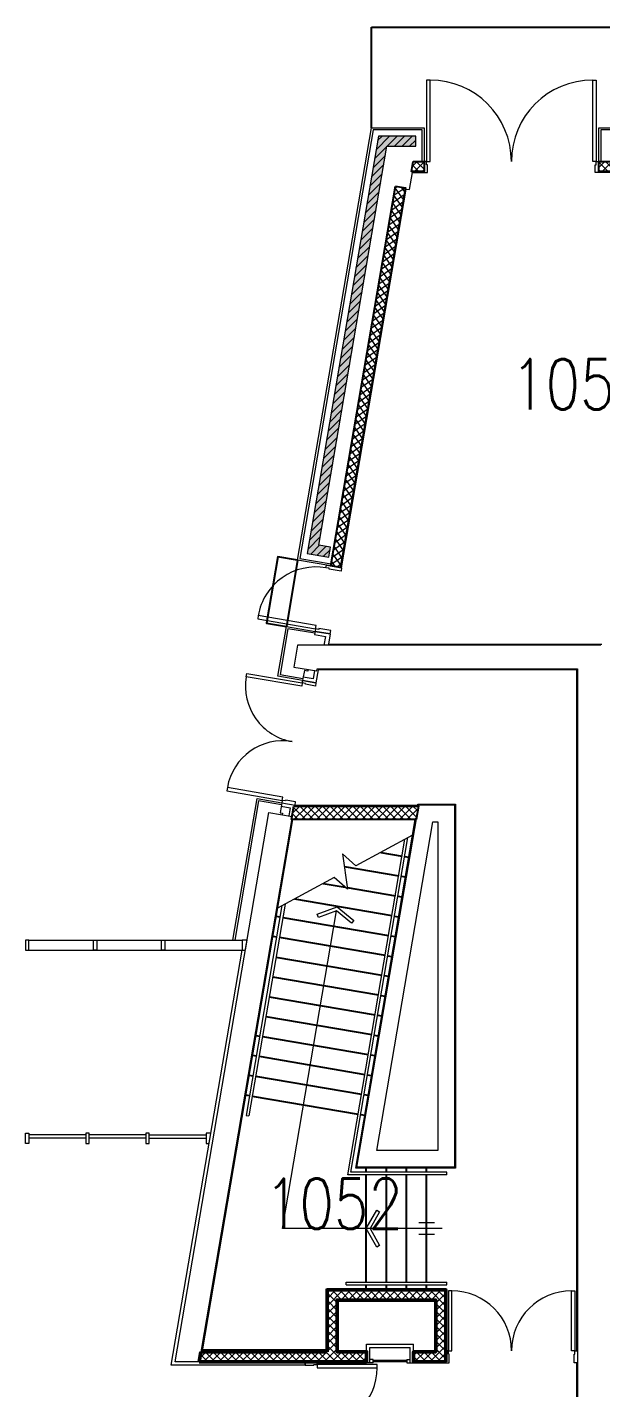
# Model space of a CAD drawing. Header units: inches. Extents: x 13084 to 220150, y 6494 to 167180.
# Drawn here: x 113652 to 122195, y 145808 to 166080 of the extents above; entities that cross this region are included whole.
import ezdxf
from ezdxf.enums import TextEntityAlignment as Align

# ---------------------------------------------------------------- set-up
doc = ezdxf.new("R2010")
doc.units = ezdxf.units.IN
doc.header["$MEASUREMENT"] = 0
for name, color, linetype, lineweight in [('Ground Floor$0$A-G23-M-Stairs-Concrete', 251, 'Continuous', 25), ('Ground Floor$0$A-G23-M-Stairs-Railings', 251, 'Continuous', 15), ('Ground Floor$0$A-G250-G-Walls-Precast-Concrete', 7, 'Continuous', 15), ('Ground Floor$0$A-G250-M-Walls-Blockwork', 7, 'Continuous', 25), ('Ground Floor$0$A-G250-M-Walls-Concrete', 7, 'Continuous', 20), ('Ground Floor$0$A-G252-H-Internal-Walls', 251, 'Continuous', 9), ('Ground Floor$0$A-G262-H-Precast-Panel', 251, 'Continuous', 5), ('Ground Floor$0$A-G312-M-Wall-Cladding-Panel', 7, 'Continuous', 9), ('Ground Floor$0$A-G312-M-Wall-Finish-Plaster', 7, 'Continuous', 15), ('Ground Floor$0$A-G321-M-Window', 251, 'Continuous', 9), ('Ground Floor$0$A-G322-M-Door', 251, 'Continuous', 15), ('Ground Floor$0$A-G572-Fire-Hose-Cabinet', 251, 'Continuous', 15), ('Ground Floor$0$A-Z036-G-Stair-Symbology', 251, 'Continuous', 15), ('Ground Floor$0$Z-Z001-S-Room-Name-Identification-250', 7, 'Continuous', 15)]:
    doc.layers.add(name, color=color, linetype=linetype, lineweight=lineweight)
doc.styles.add('Ground Floor$0$Tag-RomanS', font='romans.shx', dxfattribs={"width": 0.8})
pattern_1 = [(45, (31615.24, 164129.57), (-56.1266, 56.1266), []), (135, (31615.24, 164129.57), (-56.1266, -56.1266), [])]

# ---------------------------------------------------------------- blocks, each defined once
blk = doc.blocks.new('Ground Floor$0$FHC')
at = {"ltscale": 0.2}
for p, q in [((700, 280), (0, 280)), ((0, 0), (0, 280)), ((650, 230), (50, 230)), ((50, 0), (50, 230)), ((650, 0), (650, 230)), ((700, 0), (700, 280)), ((50, 0), (0, 0)), ((100, 50), (50, 50)), ((50, 0), (50, 50)), ((100, 0), (50, 0)), ((100, 50), (100, 0)), ((100, 35), (600, 35)), ((100, 15), (600, 15)), ((600, 0), (600, 50)), ((600, 50), (650, 50)), ((600, 0), (650, 0)), ((650, 0), (650, 50)), ((650, 0), (700, 0))]:
    blk.add_line(p, q, dxfattribs=at)
blk = doc.blocks.new('Ground Floor$0$Door8-Exterior-1850')
at = {"layer": 'Ground Floor$0$A-G322-M-Door'}
for points in [[(50, -50), (38, -50), (38, -100), (0, -100), (0, 100), (50, 100)], [(1800, -50), (1812, -50), (1812, -100), (1850, -100), (1850, 100), (1800, 100)], [(88, -100), (88, -937), (38, -937), (38, -100)], [(1762, -100), (1762, -937), (1812, -937), (1812, -100)]]:
    blk.add_lwpolyline(points, close=True, dxfattribs=at)
for centre, start, end in [((88, -100), 270, 0), ((1762, -100), 180, 270)]:
    blk.add_arc(centre, 837, start, end, dxfattribs=at)
blk = doc.blocks.new('Ground Floor$0$Door Lobby Area1')
at = {"layer": 'Ground Floor$0$A-G322-M-Door'}
for points in [[(-1872, 180), (-1872, 1072), (-1922, 1072), (-1922, 180)], [(-88, 180), (-88, 1072), (-38, 1072), (-38, 180)], [(-1910, 130), (-1922, 130), (-1922, 180), (-1960, 180), (-1960, 0), (-1910, 0)], [(-50, 130), (-38, 130), (-38, 180), (0, 180), (0, 0), (-50, 0)]]:
    blk.add_lwpolyline(points, close=True, dxfattribs=at)
for centre, start, end in [((-1872, 180), 0, 90), ((-88, 180), 90, 180)]:
    blk.add_arc(centre, 892, start, end, dxfattribs=at)
blk = doc.blocks.new('Ground Floor$0$tag-roomname')
at = {"lineweight": 18, "ltscale": 0.01, "style": 'Ground Floor$0$Tag-RomanS', "width": 0.8}
blk.add_attdef('ROOM_NO_2', text='', height=3, dxfattribs=at).set_placement((0, 1.612), align=Align.MIDDLE_CENTER)
at = {"linetype": 'ByBlock', "lineweight": 13, "ltscale": 0.01, "style": 'Ground Floor$0$Tag-RomanS', "width": 0.8, "flags": 1}
for tag, p in [('ROOM_NAME_1', (0, -2.288)), ('AREA', (0, -5.744))]:
    blk.add_attdef(tag, text='', height=2.8, dxfattribs=at).set_placement(p, align=Align.MIDDLE_CENTER)

msp = doc.modelspace()

# ---------------------------------------------------------------- hatches: boundary and pattern name
at = {"layer": 'Ground Floor$0$A-G252-H-Internal-Walls'}
h = msp.add_hatch(dxfattribs=at)
h.set_pattern_fill('ANSI37', color=256, scale=25, style=0)
h.set_pattern_definition(pattern_1)
h.paths.add_polyline_path([(119403, 164080), (119564, 164080), (119564, 163930), (119377, 163930)])
h = msp.add_hatch(dxfattribs=at)
h.set_pattern_fill('ANSI37', color=256, scale=25, style=0)
h.set_pattern_definition([(45, (31615.24, 164029.57), (-56.1266, 56.1266), []), (135, (31615.24, 164029.57), (-56.1266, -56.1266), [])])
h.paths.add_polyline_path([(122164, 164080), (122865, 164080), (122865, 163930), (122164, 163930)])
h = msp.add_hatch(dxfattribs=at)
h.set_pattern_fill('ANSI37', color=256, scale=25, angle=350, style=0)
h.set_pattern_definition([(35, (31615.24, 164129.57), (-45.52763, 65.02019), []), (125, (31615.24, 164129.57), (-65.02019, -45.52763), [])])
h.paths.add_polyline_path([(119137, 163711), (119285, 163686), (118321, 158028), (118173, 158053)])
h = msp.add_hatch(dxfattribs=at)
h.set_pattern_fill('ANSI37', color=256, scale=25, style=0)
h.set_pattern_definition(pattern_1)
h.paths.add_polyline_path([(119446, 154275), (119480, 154475), (117624, 154475), (117590, 154275)])
h = msp.add_hatch(dxfattribs=at)
h.set_pattern_fill('ANSI37', color=256, scale=25, style=0)
h.set_pattern_definition(pattern_1)
h.paths.add_polyline_path([(119737, 147115), (119737, 146345), (119407, 146345), (119407, 146195), (119887, 146195), (119887, 147265), (118118, 147265), (118118, 146345), (116238, 146345), (116212, 146195), (118707, 146195), (118707, 146345), (118268, 146345), (118268, 147115)])
at = {"layer": 'Ground Floor$0$A-G262-H-Precast-Panel'}
h = msp.add_hatch(dxfattribs=at)
h.set_pattern_fill('AR-CONC', color=256, style=0)
h.set_pattern_definition([(50, (31615.24, 164129.57), (182.18467, -15.93909), [19.05, -209.55]), (355, (31615.24, 164129.57), (-35.24283, 191.05664), [15.24, -167.64]), (100.451, (31630.42, 164128.24), (146.9425, 175.1167), [16.19, -178.09]), (46.1842, (31615.24, 164180.37), (271.07904, -42.0423), [28.575, -314.325]), (96.6356, (31637.83, 164176.87), (237.4042, 247.42556), [24.285, -267.135]), (351.184, (31615.24, 164180.37), (237.4046, 247.4251), [22.86, -251.46]), (21, (31640.64, 164167.67), (151.61488, -102.26552), [19.05, -209.55]), (326, (31640.64, 164167.67), (61.80203, 184.18797), [15.24, -167.64]), (71.4514, (31653.27, 164159.15), (213.4165, 81.92286), [16.19, -178.09]), (37.5, (31615.24, 164129.57), (3.088603, 84.55504), [0, -165.608, 0, -170.18, 0, -168.275]), (7.5, (31615.24, 164129.57), (66.81966, 100.180575), [0, -97.028, 0, -161.798, 0, -64.135]), (327.5, (31558.6, 164129.57), (135.590595, -5.728744), [0, -63.5, 0, -198.12, 0, -262.89]), (317.5, (31533.2, 164129.57), (148.12918, 25.42649), [0, -82.55, 0, -131.572, 0, -186.69])])
h.paths.add_polyline_path([(119010, 164305), (119440, 164305), (119440, 164455), (118883, 164455), (117824, 158239), (118144, 158185), (118170, 158333), (117997, 158362)])
h = msp.add_hatch(dxfattribs=at)
h.set_pattern_fill('ANSI31', color=256, scale=25, style=0)
h.set_pattern_definition([(45, (31615.24, 164129.57), (-56.1266, 56.1266), [])])
h.paths.add_polyline_path([(119010, 164305), (119440, 164305), (119440, 164455), (118883, 164455), (117824, 158239), (118144, 158185), (118170, 158333), (117997, 158362)])

# ---------------------------------------------------------------- linework, layer by layer
at = {"layer": 'Ground Floor$0$A-G23-M-Stairs-Concrete', "linetype": 'Continuous'}
for p, q in [((118778, 166080, 0), (143565, 166080, 0)), ((118778, 164580, 0), (118778, 166080, 0)), ((117680, 158137), (117512, 157151, 0))]:
    msp.add_line(p, q, dxfattribs=at)
at = {"layer": 'Ground Floor$0$A-G23-M-Stairs-Concrete'}
for p, q in [((118918, 153785), (119237, 153731)), ((119276, 153724), (119335, 153714)), ((118374, 153574), (119186, 153435)), ((118061, 153323), (118388, 153267)), ((118420, 153262), (119136, 153140)), ((119226, 153429), (119285, 153419)), ((117632, 153092), (119085, 152844)), ((119175, 153133), (119234, 153123)), ((117359, 152834), (117418, 152824)), ((117458, 152817), (119035, 152548)), ((119125, 152837), (119184, 152827)), ((117309, 152538), (117368, 152528)), ((117407, 152521), (118985, 152252)), ((119074, 152541), (119134, 152531)), ((119024, 152246), (119083, 152236)), ((117357, 152226), (118934, 151957)), ((117306, 151930), (118884, 151661)), ((118974, 151950), (119033, 151940)), ((117256, 151634), (118833, 151365)), ((118923, 151654), (118982, 151644)), ((117206, 151338), (118783, 151070)), ((118873, 151359), (118932, 151348)), ((117057, 151059), (117116, 151049)), ((117155, 151043), (118733, 150774)), ((118822, 151063), (118881, 151053)), ((117006, 150764), (117065, 150754)), ((117105, 150747), (118682, 150478)), ((118772, 150767), (118831, 150757)), ((116956, 150468), (117015, 150458)), ((117054, 150451), (118632, 150182)), ((118722, 150471), (118781, 150461)), ((116905, 150172), (116965, 150162)), ((117004, 150155), (118581, 149887)), ((118671, 150176), (118730, 150166)), ((118621, 149880), (118680, 149870)), ((118702, 149020, 0), (118702, 149080, 0)), ((119002, 149020, 0), (119002, 149080, 0)), ((119302, 149020, 0), (119302, 149080, 0)), ((119602, 149020, 0), (119602, 149080, 0)), ((118702, 147380, 0), (118702, 148980, 0)), ((119002, 147380, 0), (119002, 148980, 0)), ((119302, 147380, 0), (119302, 148980, 0)), ((119602, 147380, 0), (119602, 148980, 0)), ((118702, 148180, 0), (118700, 148180, 0)), ((118702, 147280, 0), (118702, 147340, 0)), ((119002, 147280, 0), (119002, 147340, 0)), ((119302, 147280, 0), (119302, 147340, 0)), ((119602, 147280, 0), (119602, 147340, 0))]:
    msp.add_line(p, q, dxfattribs=at)
at = {"layer": 'Ground Floor$0$A-G23-M-Stairs-Concrete', "linetype": 'Continuous'}
msp.add_lwpolyline([(117680, 158137), (117384, 158187), (117216, 157202), (117512, 157151)], dxfattribs=at)
at = {"layer": 'Ground Floor$0$A-G23-M-Stairs-Railings'}
for p, q in [((118427, 148980), (119279, 153980)), ((118474, 149020), (119324, 154005)), ((116914, 149866), (116954, 149860)), ((119902, 149020), (118474, 149020)), ((119902, 148980, 0), (119902, 149020, 0)), ((119902, 148980), (118427, 148980)), ((118402, 147380, 0), (119902, 147380, 0)), ((118402, 147340, 0), (118402, 147380, 0)), ((119902, 147340, 0), (119902, 147380, 0)), ((118402, 147340, 0), (119902, 147340, 0))]:
    msp.add_line(p, q, dxfattribs=at)
for points in [[(117447, 152992), (116914, 149866)], [(117492, 153016), (116954, 149860)]]:
    msp.add_lwpolyline(points, dxfattribs=at)
at = {"layer": 'Ground Floor$0$A-G250-G-Walls-Precast-Concrete'}
msp.add_lwpolyline([(118144, 158185), (118170, 158333), (117997, 158362), (119010, 164305), (119440, 164305), (119440, 164455), (118883, 164455), (117824, 158239)], close=True, dxfattribs=at)
at = {"layer": 'Ground Floor$0$A-G250-M-Walls-Blockwork'}
for p, q in [((117590, 154275, 0), (117624, 154475, 0)), ((117624, 154475, 0), (119480, 154475, 0)), ((119480, 154475, 0), (119446, 154275, 0)), ((119446, 154275, 0), (117590, 154275, 0))]:
    msp.add_line(p, q, dxfattribs=at)
at = {"layer": 'Ground Floor$0$A-G250-M-Walls-Blockwork', "lineweight": 50, "ltscale": 0.02}
for p, q in [((119887, 147265, 0), (118118, 147265, 0)), ((118118, 147265, 0), (118118, 146345, 0)), ((119887, 146195, 0), (119887, 147265, 0)), ((116238, 146345, 0), (116212, 146195, 0)), ((118118, 146345, 0), (116238, 146345, 0))]:
    msp.add_line(p, q, dxfattribs=at)
at = {"layer": 'Ground Floor$0$A-G250-M-Walls-Blockwork'}
for points in [[(119403, 164080), (119564, 164080), (119564, 163930), (119377, 163930)], [(122164, 164080), (122865, 164080), (122865, 163930), (122164, 163930)], [(119137, 163711), (119285, 163686), (118321, 158028), (118173, 158053)]]:
    msp.add_lwpolyline(points, close=True, dxfattribs=at)
at = {"layer": 'Ground Floor$0$A-G250-M-Walls-Blockwork', "lineweight": 50, "ltscale": 0.02, "elevation": 0}
msp.add_lwpolyline([(116212, 146195), (118707, 146195), (118707, 146345), (118268, 146345), (118268, 147115), (119737, 147115), (119737, 146345), (119407, 146345), (119407, 146195), (119887, 146195)], dxfattribs=at)
at = {"layer": 'Ground Floor$0$A-G250-M-Walls-Concrete'}
for p, q in [((117677, 156870), (117622, 156547)), ((122197, 156870), (117677, 156870)), ((117622, 156547), (117967, 156489)), ((117967, 156489), (117972, 156520)), ((117972, 156520), (121847, 156520)), ((121847, 156520), (121847, 144235)), ((118563, 149095), (119483, 154490)), ((120017, 154490, 0), (119483, 154490, 0)), ((120017, 154490), (120017, 149095)), ((115857, 146195, 0), (117252, 154379, 0)), ((117597, 154320, 0), (116212, 146195, 0)), ((117252, 154379, 0), (117597, 154320, 0)), ((118859, 149345), (119694, 154240)), ((119694, 154240), (119767, 154240)), ((119767, 154240), (119767, 149345)), ((119767, 149345), (118859, 149345)), ((120017, 149095), (118563, 149095)), ((116212, 146195, 0), (115857, 146195, 0))]:
    msp.add_line(p, q, dxfattribs=at)
at = {"layer": 'Ground Floor$0$A-G312-M-Wall-Cladding-Panel'}
for p, q in [((117756, 156353), (117755, 156347)), ((116715, 152479), (117075, 154586)), ((117099, 154552), (116746, 152479)), ((117075, 154586), (117444, 154523)), ((117439, 154494), (117099, 154552)), ((117444, 154523), (117439, 154494)), ((116715, 152479), (116746, 152479))]:
    msp.add_line(p, q, dxfattribs=at)
for points in [[(119564, 164080), (119534, 164080), (119534, 164550), (118803, 164550), (117714, 158162), (118178, 158083), (118173, 158053), (117680, 158137), (118778, 164580), (119564, 164580), (119564, 164080)], [(126035, 164080), (126035, 164550), (122194, 164550), (122194, 164080), (122164, 164080), (122164, 164580), (126065, 164580), (126065, 164080), (126035, 164080)]]:
    msp.add_lwpolyline(points, dxfattribs=at)
at = {"layer": 'Ground Floor$0$A-G312-M-Wall-Cladding-Panel', "elevation": 0}
msp.add_lwpolyline([(117512, 157151), (117941, 157078), (117936, 157049), (117536, 157117), (117420, 156435), (117760, 156377), (117755, 156347), (117385, 156410), (117512, 157151)], close=True, dxfattribs=at)
at = {"layer": 'Ground Floor$0$A-G312-M-Wall-Finish-Plaster'}
for p, q in [((119347, 163661, 0), (119390, 163915, 0)), ((119390, 163915, 0), (119564, 163915, 0)), ((119564, 163915, 0), (119564, 163930)), ((122164, 163915), (122164, 163930)), ((122850, 163915), (122164, 163915)), ((117941, 157078, 0), (117932, 157029, 0)), ((117932, 157029, 0), (118095, 157001, 0)), ((118167, 157040, 0), (117941, 157078, 0)), ((118095, 157001, 0), (118072, 156870, 0)), ((117834, 156511), (117830, 156487)), ((117985, 156505), (117952, 156313)), ((121832, 156505), (117985, 156505)), ((121832, 156505), (121832, 146360)), ((117952, 156313), (117755, 156347, 0)), ((117780, 156495, 0), (117760, 156377)), ((117911, 156371), (117763, 156396, 0)), ((117830, 156487), (117780, 156495, 0)), ((117932, 156494), (117911, 156371)), ((117444, 154523), (117419, 154376)), ((117436, 154474), (117569, 154451, 0)), ((117444, 154523), (117641, 154490, 0)), ((117641, 154490, 0), (119469, 154490, 0)), ((119469, 154490), (119472, 154505)), ((119472, 154505, 0), (120032, 154505, 0)), ((120032, 154505), (120032, 149080)), ((117605, 154275, 0), (116256, 146360)), ((117419, 154376), (117454, 154370)), ((117454, 154370), (117449, 154345, 0)), ((117569, 154451, 0), (117548, 154328, 0)), ((118545, 149080), (119431, 154275)), ((115798, 146145), (116852, 152329)), ((120032, 149080), (118545, 149080)), ((118103, 146360, 0), (118103, 147280, 0)), ((118103, 147280, 0), (119902, 147280, 0)), ((119902, 146360, 0), (119902, 147280, 0)), ((117792, 146145, 0), (117792, 146195, 0)), ((117972, 146180, 0), (117972, 146195, 0)), ((118707, 146180, 0), (117972, 146180, 0)), ((118707, 146180, 0), (118707, 146195, 0)), ((119407, 146180, 0), (119407, 146195, 0)), ((119887, 146180, 0), (119407, 146180, 0)), ((119902, 146360, 0), (119887, 146360, 0)), ((119887, 146180, 0), (119887, 146195, 0)), ((121832, 146360), (121847, 146360)), ((121832, 146180), (121832, 144250)), ((121832, 146180), (121847, 146180)), ((117792, 146145, 0), (115798, 146145))]:
    msp.add_line(p, q, dxfattribs=at)
at = {"layer": 'Ground Floor$0$A-G312-M-Wall-Finish-Plaster', "lineweight": 50, "ltscale": 0.02}
msp.add_line((118103, 146360, 0), (116256, 146360, 0), dxfattribs=at)
at = {"layer": 'Ground Floor$0$A-G312-M-Wall-Finish-Plaster', "elevation": 0}
for points in [[(118138, 158059), (118138, 158059), (118335, 158025), (119297, 163669), (119347, 163661)], [(118167, 157040), (118141, 156885), (122212, 156885)]]:
    msp.add_lwpolyline(points, dxfattribs=at)
at = {"layer": 'Ground Floor$0$A-G321-M-Window'}
for p, q in [((113677, 152479, 0), (116853, 152479, 0)), ((113677, 152329, 0), (116853, 152329, 0)), ((114524, 149575, 0), (113677, 149575)), ((114524, 149525, 0), (113677, 149525)), ((115419, 149575, 0), (114574, 149575, 0)), ((115419, 149525, 0), (114574, 149525, 0)), ((115469, 149575, 0), (116320, 149575)), ((115469, 149525, 0), (116320, 149525))]:
    msp.add_line(p, q, dxfattribs=at)
for points in [[(113627, 152479), (113627, 152329), (113677, 152329), (113677, 152479)], [(114690, 152479), (114690, 152329), (114640, 152329), (114640, 152479)], [(115702, 152479), (115702, 152329), (115652, 152329), (115652, 152479)], [(116853, 152479), (116853, 152329), (116903, 152329), (116928, 152479)], [(113677, 149600), (113677, 149450), (113627, 149450), (113627, 149600)], [(114524, 149600), (114524, 149450), (114574, 149450), (114574, 149600)], [(115419, 149600), (115419, 149450), (115469, 149450), (115469, 149600)], [(116320, 149600), (116320, 149450), (116361, 149450), (116387, 149600)]]:
    msp.add_lwpolyline(points, close=True, dxfattribs=at)
at = {"layer": 'Ground Floor$0$A-G322-M-Door', "elevation": 0}
for points in [[(119652, 164080), (119652, 165292), (119602, 165292), (119602, 164080)], [(122076, 164080), (122076, 165292), (122126, 165292), (122126, 164080)], [(119614, 164030), (119602, 164030), (119602, 164080), (119564, 164080), (119564, 163915), (119614, 163915)], [(119614, 164030), (119602, 164030), (119602, 164080), (119564, 164080), (119564, 163915), (119614, 163915)], [(118150, 158006), (118152, 158018), (118102, 158027), (118109, 158064), (118335, 158025), (118327, 157976)], [(117094, 157312), (117085, 157263), (117947, 157116), (117955, 157165)], [(117998, 157119), (117996, 157107), (117947, 157116), (117941, 157078), (118167, 157040), (118176, 157089)]]:
    msp.add_lwpolyline(points, close=True, dxfattribs=at)
at = {"layer": 'Ground Floor$0$A-G322-M-Door'}
msp.add_lwpolyline([(122114, 164030), (122126, 164030), (122126, 164080), (122164, 164080), (122164, 163915), (122114, 163915)], close=True, dxfattribs=at)
for centre, radius, start, end in [((119652, 164080, 0), 1212, 0, 90), ((122076, 164080, 0), 1212, 90, 180), ((117955, 157165, 0), 874, 80.3265, 170.3265)]:
    msp.add_arc(centre, radius, start, end, dxfattribs=at)
at = {"layer": 'Ground Floor$0$A-Z036-G-Stair-Symbology'}
for p, q in [((117453, 148180, 0), (118261, 152915, 0)), ((119718, 148268, 0), (119485, 148268, 0)), ((119832, 148180, 0), (117453, 148180, 0)), ((119718, 148092, 0), (119485, 148092, 0))]:
    msp.add_line(p, q, dxfattribs=at)
at = {"layer": 'Ground Floor$0$A-Z036-G-Stair-Symbology', "elevation": 0}
for points in [[(119391, 154041), (118545, 153585)], [(118545, 153585), (118347, 153761), (118424, 153235), (118226, 153412)], [(118226, 153412), (117380, 152956)], [(118859, 148455), (118902, 148430), (118759, 148180), (118902, 147929), (118859, 147904), (118702, 148180), (118859, 148455)]]:
    msp.add_lwpolyline(points, dxfattribs=at)
at = {"layer": 'Ground Floor$0$A-Z036-G-Stair-Symbology'}
msp.add_lwpolyline([(118515, 152771), (118483, 152732), (118261, 152915), (117990, 152817), (117973, 152864), (118270, 152972), (118515, 152771)], dxfattribs=at)

# ---------------------------------------------------------------- block references
at = {"layer": 'Ground Floor$0$A-G322-M-Door'}
for name, p, rotation in [('Ground Floor$0$Door8-Exterior-1850', (117854, 156330, 0), 260.3264847928182), ('Ground Floor$0$Door Lobby Area1', (117791, 144235, 0), 270)]:
    msp.add_blockref(name, p, dxfattribs=dict(at, rotation=rotation))
msp.add_blockref('Ground Floor$0$Door Lobby Area1', (121847, 146180, 0), dxfattribs=at)
at = {"layer": 'Ground Floor$0$A-G572-Fire-Hose-Cabinet', "xscale": -1}
msp.add_blockref('Ground Floor$0$FHC', (119407, 146180, 0), dxfattribs=at)
at = {"layer": 'Ground Floor$0$Z-Z001-S-Room-Name-Identification-250'}
ref = msp.add_blockref('Ground Floor$0$tag-roomname', (121888, 160358), dxfattribs=dict(at, xscale=250, yscale=250, zscale=250))
ref.add_attrib('ROOM_NO_2', '1053', dxfattribs={"layer": '0', "lineweight": 18, "ltscale": 0.01, "height": 750, "style": 'Ground Floor$0$Tag-RomanS', "width": 0.8}).set_placement((121888, 160761), align=Align.MIDDLE_CENTER)
ref = msp.add_blockref('Ground Floor$0$tag-roomname', (118220, 148148), dxfattribs=dict(at, xscale=250, yscale=250, zscale=250))
ref.add_attrib('ROOM_NO_2', '1052', dxfattribs={"layer": '0', "lineweight": 18, "ltscale": 0.01, "height": 750, "style": 'Ground Floor$0$Tag-RomanS', "width": 0.8}).set_placement((118220, 148551), align=Align.MIDDLE_CENTER)

doc.saveas('drawing.dxf')
